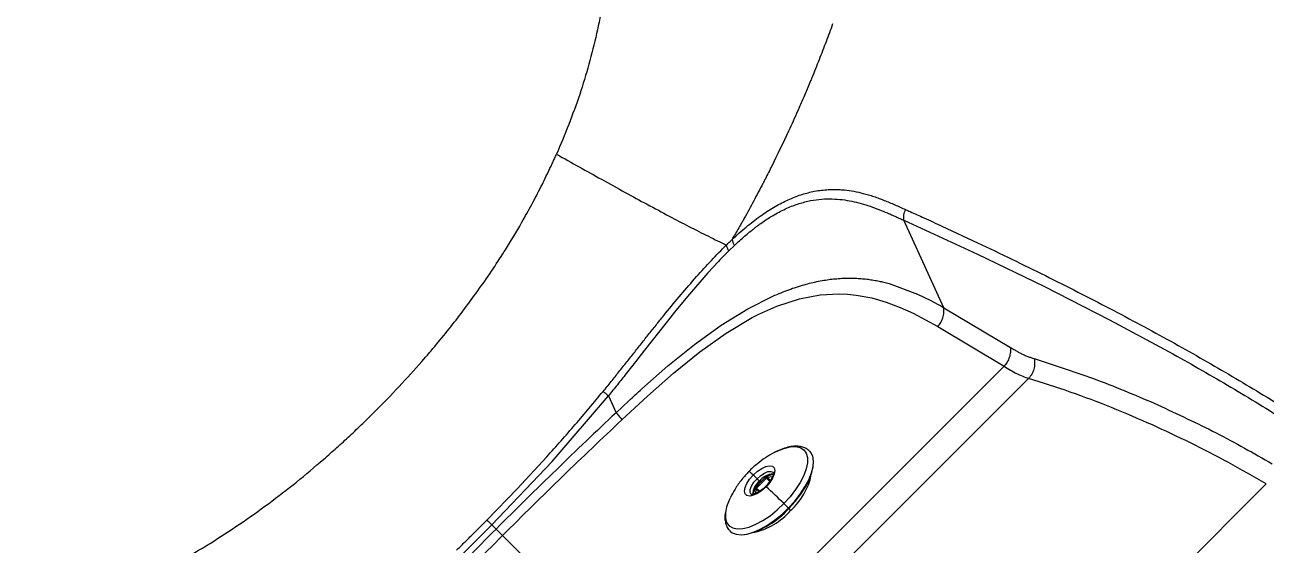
# Model space of a CAD drawing. Extents: x -51 to 27, y -13 to 136.
# Drawn here: x 9.69 to 20.95, y 20.73 to 25.45 of the extents above; entities that cross this region are included whole.
import ezdxf

# ---------------------------------------------------------------- set-up
doc = ezdxf.new("R2010")
doc.units = 0
doc.header["$MEASUREMENT"] = 0
doc.layers.add('GEOMETRY', color=2, linetype='Continuous', lineweight=25)

# ---------------------------------------------------------------- blocks, each defined once
blk = doc.blocks.new('2026 MONTERREY-BLOOM')
at = {"layer": 'GEOMETRY'}
for p, q in [((29.709, -60.833), (29.346, -60.039)), ((29.346, -60.039), (30.015, -60.348)), ((29.691, -60.093), (30.014, -60.243)), ((27.809, -60.267), (27.757, -60.318)), ((30.015, -60.348), (30.615, -60.638)), ((27.665, -60.412), (27.568, -60.517)), ((27.568, -60.517), (27.383, -60.731)), ((29.213, -60.614), (29.471, -60.71)), ((30.615, -60.638), (31.21, -60.942)), ((27.383, -60.731), (27.266, -60.873)), ((27.929, -60.844), (28.158, -60.728)), ((28.193, -60.82), (28.399, -60.753)), ((28.399, -60.753), (28.587, -60.717)), ((28.587, -60.717), (28.757, -60.707)), ((28.757, -60.707), (28.834, -60.71)), ((28.834, -60.71), (28.912, -60.718)), ((28.912, -60.718), (29.054, -60.744)), ((29.054, -60.744), (29.186, -60.783)), ((29.186, -60.783), (29.311, -60.83)), ((29.471, -60.71), (29.592, -60.769)), ((29.592, -60.769), (29.651, -60.801)), ((29.651, -60.801), (29.68, -60.817)), ((27.266, -60.873), (27.223, -60.927)), ((27.689, -60.992), (27.929, -60.844)), ((27.97, -60.923), (28.031, -60.892)), ((28.031, -60.892), (28.085, -60.866)), ((28.085, -60.866), (28.112, -60.854)), ((28.112, -60.854), (28.138, -60.843)), ((28.138, -60.843), (28.193, -60.82)), ((29.311, -60.83), (29.429, -60.884)), ((29.429, -60.884), (29.543, -60.943)), ((29.68, -60.817), (29.709, -60.833)), ((29.709, -60.833), (30.312, -61.193)), ((27.19, -60.969), (26.993, -61.219)), ((27.223, -60.927), (27.19, -60.969)), ((27.446, -61.167), (27.689, -60.992)), ((27.734, -61.063), (27.97, -60.923)), ((29.543, -60.943), (29.653, -61.004)), ((29.653, -61.004), (30.255, -61.365)), ((31.21, -60.942), (31.754, -61.234)), ((27.494, -61.234), (27.734, -61.063)), ((26.993, -61.219), (26.911, -61.325)), ((27.205, -61.362), (27.446, -61.167)), ((27.255, -61.427), (27.494, -61.234)), ((26.911, -61.325), (26.828, -61.431)), ((26.968, -61.57), (27.205, -61.362)), ((27.212, -64.408), (30.255, -61.365)), ((27.02, -61.635), (27.255, -61.427)), ((30.478, -61.475), (27.379, -64.574)), ((26.154, -62.229), (26.666, -61.632)), ((26.666, -61.632), (26.735, -61.786)), ((26.735, -61.786), (26.851, -61.678)), ((26.904, -61.742), (27.02, -61.635)), ((26.788, -61.85), (26.904, -61.742)), ((25.609, -62.805), (26.154, -62.229)), ((25.838, -62.477), (26.106, -62.187)), ((28.099, -62.379), (28.009, -62.471)), ((28.014, -62.385), (28.036, -62.407)), ((28.099, -62.379), (28.129, -62.41)), ((28.153, -62.367), (28.108, -62.374)), ((28.108, -62.374), (28.135, -62.401)), ((25.564, -62.76), (25.838, -62.477)), ((28.004, -62.48), (28, -62.52)), ((28.004, -62.48), (28.029, -62.505)), ((28.009, -62.471), (28.038, -62.499)), ((28.044, -62.416), (28.035, -62.407)), ((32.633, -62.432), (28.935, -66.13)), ((28.301, -62.656), (28.319, -62.674)), ((25.33, -63.082), (25.609, -62.805)), ((25.609, -62.805), (25.646, -62.842)), ((27.212, -64.408), (25.705, -62.901))]:
    blk.add_line(p, q, dxfattribs=at)
at = {"layer": 'GEOMETRY', "flags": 128}
for points in [[(28.191, -62.137), (28.197, -62.135), (28.258, -62.11), (28.314, -62.096), (28.364, -62.093), (28.406, -62.102), (28.439, -62.122), (28.461, -62.152), (28.473, -62.192), (28.473, -62.24), (28.461, -62.295), (28.439, -62.355), (28.406, -62.419), (28.364, -62.484), (28.314, -62.549), (28.258, -62.611)], [(28.299, -62.651), (28.356, -62.589), (28.406, -62.524), (28.449, -62.459), (28.484, -62.395), (28.509, -62.333), (28.523, -62.276), (28.527, -62.226), (28.52, -62.182), (28.503, -62.148), (28.492, -62.135)], [(27.979, -62.352), (28.017, -62.318), (28.056, -62.291), (28.094, -62.274), (28.127, -62.267), (28.153, -62.271), (28.17, -62.286), (28.176, -62.311), (28.17, -62.343), (28.154, -62.381), (28.129, -62.42), (28.096, -62.458)], [(28.302, -62.655), (28.361, -62.591), (28.412, -62.524), (28.456, -62.457), (28.489, -62.391), (28.512, -62.329), (28.524, -62.272), (28.524, -62.271)], [(28.096, -62.458), (28.058, -62.492), (28.019, -62.518), (27.981, -62.536), (27.948, -62.543), (27.922, -62.538), (27.905, -62.523), (27.899, -62.499), (27.905, -62.466), (27.921, -62.429), (27.946, -62.39), (27.979, -62.352)], [(27.96, -62.527), (27.952, -62.51), (27.953, -62.484), (27.965, -62.452), (27.986, -62.418), (28.014, -62.385)], [(28.014, -62.385), (28.047, -62.356), (28.081, -62.334), (28.113, -62.321), (28.14, -62.319), (28.159, -62.327), (28.16, -62.328)], [(27.772, -62.555), (27.761, -62.579), (27.738, -62.639), (27.727, -62.694), (27.727, -62.742), (27.738, -62.782), (27.761, -62.812), (27.793, -62.832), (27.835, -62.841), (27.885, -62.838), (27.942, -62.824), (28.003, -62.799), (28.067, -62.764), (28.132, -62.721), (28.197, -62.669), (28.258, -62.611)], [(27.771, -62.862), (27.788, -62.875), (27.825, -62.89), (27.87, -62.894), (27.923, -62.888), (27.981, -62.871), (28.043, -62.843), (28.108, -62.807), (28.173, -62.761), (28.238, -62.709), (28.299, -62.651)], [(28.299, -62.651), (28.3, -62.653), (28.301, -62.654), (28.302, -62.655), (28.303, -62.655), (28.303, -62.656), (28.303, -62.656), (28.303, -62.656), (28.302, -62.655)]]:
    blk.add_lwpolyline(points, dxfattribs=at)
at = {"layer": 'GEOMETRY'}
for centre, radius, start, end in [((27.813, -62.515), 0.233, 44.6481, 57.0479), ((27.131, -63.263), 1.245, 44.8115, 47.0381), ((28.179, -62.524), 0.185, 95.5285, 140.612), ((28.216, -62.565), 0.227, 104.0252, 139.0104), ((27.915, -62.225), 0.604, 312.0281, 348.2799), ((28.151, -62.544), 0.179, 130.2593, 174.7185), ((28.192, -62.58), 0.221, 131.8964, 166.2217), ((28.081, -62.471), 0.0196, 42.656, 56.4747), ((20.305, -70.867), 11.464, 46.0685, 47.1832), ((26.225, -64.726), 2.933, 45.0176, 46.1347), ((27.737, -62.155), 0.755, 282.7933, 318.5334), ((27.849, -62.264), 0.624, 282.1646, 318.8588)]:
    blk.add_arc(centre, radius, start, end, dxfattribs=at)
for points, knots in [([(36.859, -38.985), (36.859, -39.022), (36.859, -39.104), (36.859, -39.239), (36.859, -39.396), (36.859, -39.568), (36.859, -39.736), (36.859, -39.877), (36.859, -39.976), (36.859, -40.077), (36.859, -40.194), (36.859, -40.34), (36.859, -40.483), (36.859, -40.621), (36.859, -40.823), (36.859, -41.098), (36.859, -41.453), (36.859, -41.82), (36.858, -42.212), (36.858, -42.618), (36.857, -43.039), (36.855, -43.462), (36.854, -43.893), (36.852, -44.335), (36.849, -45.064), (36.843, -46.07), (36.836, -47.022), (36.831, -47.633), (36.828, -47.913), (36.826, -48.213), (36.822, -48.535), (36.819, -48.88), (36.815, -49.226), (36.807, -49.906), (36.793, -50.909), (36.772, -52.226), (36.748, -53.511), (36.723, -54.715), (36.695, -55.842), (36.674, -56.641), (36.659, -57.171), (36.651, -57.441), (36.643, -57.709), (36.634, -57.975), (36.626, -58.239), (36.607, -58.826), (36.576, -59.723), (36.54, -60.635), (36.515, -61.236), (36.502, -61.54), (36.489, -61.84), (36.474, -62.155), (36.458, -62.501), (36.434, -63.003), (36.402, -63.633), (36.361, -64.364), (36.324, -64.988), (36.291, -65.509), (36.264, -65.92), (36.245, -66.194), (36.235, -66.339), (36.232, -66.374), (36.23, -66.409), (36.227, -66.443), (36.224, -66.478), (36.222, -66.512), (36.219, -66.547), (36.202, -66.781), (36.169, -67.208), (36.117, -67.82), (36.064, -68.396), (36.011, -68.934), (35.958, -69.431), (35.907, -69.882), (35.858, -70.263), (35.795, -70.569), (35.731, -70.824), (35.665, -71.043), (35.608, -71.209), (35.566, -71.323), (35.532, -71.409), (35.497, -71.495), (35.461, -71.58), (35.423, -71.664), (35.351, -71.817), (35.28, -71.955), (35.211, -72.079), (35.186, -72.123), (35.158, -72.17), (35.119, -72.236), (34.999, -72.43), (34.784, -72.739), (34.483, -73.096), (34.184, -73.398), (33.895, -73.652), (33.59, -73.886), (33.269, -74.098), (32.934, -74.287), (32.564, -74.465), (32.157, -74.623), (31.712, -74.754), (31.259, -74.849), (30.8, -74.902), (30.344, -74.954), (29.886, -75.002), (29.441, -75.046), (29.006, -75.087), (28.583, -75.124), (28.161, -75.158), (27.739, -75.191), (27.315, -75.223), (26.731, -75.263), (25.992, -75.311), (25.095, -75.363), (24.191, -75.41), (23.309, -75.453), (22.377, -75.495), (21.391, -75.536), (20.304, -75.576), (19.184, -75.614), (18.079, -75.647), (16.991, -75.677), (16.207, -75.696), (15.689, -75.708), (15.444, -75.713), (15.198, -75.719), (14.951, -75.724), (14.703, -75.729), (14.453, -75.734), (13.759, -75.748), (12.604, -75.768), (11.388, -75.786), (10.554, -75.796), (10.116, -75.801), (9.68, -75.806), (9.248, -75.81), (8.828, -75.814), (8.28, -75.819), (7.585, -75.825), (6.735, -75.83), (5.853, -75.835), (4.966, -75.839), (3.975, -75.842), (2.91, -75.844), (1.754, -75.846), (0.609, -75.847), (-0.455, -75.847), (-1.44, -75.846), (-2.343, -75.845), (-3.238, -75.843), (-3.829, -75.842), (-4.118, -75.841)], [0, 0, 0, 0, 0.0015205, 0.0033457, 0.0054756, 0.007915, 0.0103829, 0.0122963, 0.0136552, 0.0144139, 0.0164289, 0.0184285, 0.0203659, 0.0222411, 0.0240541, 0.0286038, 0.0334271, 0.0385312, 0.0435423, 0.0493867, 0.0550992, 0.0606799, 0.0666233, 0.0726617, 0.0786535, 0.0963497, 0.113627, 0.1174481, 0.121248, 0.1250268, 0.1296573, 0.1343866, 0.1390883, 0.1437626, 0.1620811, 0.1799649, 0.1974138, 0.2144282, 0.2290414, 0.2433183, 0.2470019, 0.2506624, 0.2542999, 0.2579143, 0.2615057, 0.265074, 0.2818429, 0.2980744, 0.3022367, 0.3063621, 0.3104507, 0.3145025, 0.3191882, 0.3245637, 0.3349686, 0.3449124, 0.3543951, 0.3604013, 0.3662067, 0.3711496, 0.3716267, 0.3721023, 0.3725764, 0.3730489, 0.37352, 0.3739896, 0.3744577, 0.3749243, 0.3835541, 0.3918977, 0.3999554, 0.4071383, 0.4139151, 0.4202961, 0.4256539, 0.4295637, 0.4329884, 0.436386, 0.4388658, 0.4401192, 0.4413721, 0.4426249, 0.443878, 0.4451317, 0.4463864, 0.4507691, 0.4514578, 0.4521466, 0.4528356, 0.4537108, 0.455254, 0.4621392, 0.4690242, 0.4742408, 0.4794587, 0.4846756, 0.4898923, 0.4951112, 0.5003286, 0.5066101, 0.5128922, 0.519174, 0.5254609, 0.5317008, 0.5378835, 0.5442016, 0.5499516, 0.55566, 0.5615042, 0.5671845, 0.5729289, 0.5788098, 0.5910574, 0.6030653, 0.6154142, 0.6279319, 0.6390692, 0.6533928, 0.6681633, 0.6833808, 0.6990455, 0.7132005, 0.7277021, 0.7310052, 0.7343258, 0.7376638, 0.7410194, 0.7443924, 0.7477829, 0.7511908, 0.7726989, 0.7948379, 0.8007406, 0.8066865, 0.8126757, 0.8184869, 0.8242755, 0.829799, 0.8408264, 0.8525895, 0.8644161, 0.8767764, 0.8887042, 0.904785, 0.9201624, 0.9358208, 0.9514061, 0.963534, 0.9759348, 0.9882033, 1, 1, 1, 1]), ([(36.643, -38.985), (36.643, -39.828), (36.644, -41.551), (36.638, -44.154), (36.623, -46.796), (36.598, -49.436), (36.56, -52.073), (36.508, -54.709), (36.443, -57.234), (36.364, -59.65), (36.27, -61.957), (36.155, -64.262), (36.031, -66.228), (35.9, -67.852), (35.802, -68.877), (35.716, -69.638), (35.663, -70.134), (35.567, -70.618), (35.44, -71.049), (35.293, -71.432), (35.137, -71.768), (34.958, -72.092), (34.757, -72.403), (34.535, -72.7), (34.293, -72.981), (34.032, -73.244), (33.754, -73.488), (33.46, -73.713), (33.15, -73.917), (32.828, -74.099), (32.47, -74.269), (32.078, -74.421), (31.65, -74.547), (31.21, -74.637), (30.76, -74.689), (30.304, -74.741), (29.845, -74.789), (29.117, -74.861), (28.118, -74.947), (26.517, -75.064), (24.581, -75.177), (22.165, -75.291), (19.603, -75.387), (16.893, -75.466), (14.119, -75.527), (11.282, -75.573), (9.295, -75.594), (8.222, -75.603), (8.062, -75.605), (7.902, -75.606), (7.75, -75.607), (7.619, -75.608), (7.509, -75.609), (7.406, -75.61), (7.287, -75.61), (6.823, -75.614), (5.731, -75.62), (3.332, -75.628), (-0.049, -75.632), (-2.762, -75.627), (-4.118, -75.625)], [0, 0, 0, 0, 0.034488, 0.070526, 0.106569, 0.142591, 0.178588, 0.214528, 0.250471, 0.281965, 0.313469, 0.344975, 0.376447, 0.394063, 0.411668, 0.418581, 0.425411, 0.432079, 0.438744, 0.443794, 0.448844, 0.453894, 0.458943, 0.463993, 0.469043, 0.474092, 0.479142, 0.484192, 0.489242, 0.494293, 0.499343, 0.505424, 0.511505, 0.517586, 0.523766, 0.530042, 0.536349, 0.542658, 0.560012, 0.577374, 0.608371, 0.639386, 0.67635, 0.71332, 0.75032, 0.789907, 0.829466, 0.831649, 0.833831, 0.836013, 0.838185, 0.84005, 0.841408, 0.842657, 0.844259, 0.846315, 0.861623, 0.88897, 0.944497, 1, 1, 1, 1]), ([(26.655, -57.787), (26.642, -57.88), (26.618, -58.067), (26.579, -58.252), (26.559, -58.345)], [0, 0, 0, 0, 0.4974199, 1, 1, 1, 1]), ([(28.7, -58.257), (28.68, -58.311), (28.64, -58.42), (28.598, -58.528), (28.577, -58.582)], [0, 0, 0, 0, 0.496538, 1, 1, 1, 1]), ([(26.559, -58.345), (26.537, -58.438), (26.492, -58.624), (26.434, -58.807), (26.405, -58.898)], [0, 0, 0, 0, 0.499461, 1, 1, 1, 1]), ([(28.577, -58.582), (28.555, -58.637), (28.534, -58.692), (28.51, -58.75), (28.504, -58.764), (28.482, -58.818), (28.461, -58.868), (28.444, -58.907)], [0, 0, 0, 0, 0.499999, 0.504428, 0.539196, 0.635659, 1, 1, 1, 1]), ([(26.405, -58.898), (26.373, -58.989), (26.309, -59.172), (26.233, -59.35), (26.195, -59.439)], [0, 0, 0, 0, 0.498628, 1, 1, 1, 1]), ([(28.444, -58.907), (28.428, -58.943), (28.408, -58.99), (28.36, -59.098), (28.28, -59.277), (28.199, -59.442), (28.147, -59.547)], [0, 0, 0, 0, 0.167103, 0.219045, 0.500007, 1, 1, 1, 1]), ([(26.177, -59.478), (26.18, -59.472), (26.186, -59.459), (26.192, -59.445), (26.195, -59.439)], [0, 0, 0, 0, 0.499886, 1, 1, 1, 1]), ([(26.195, -59.439), (26.264, -59.478), (26.402, -59.555), (26.536, -59.63), (26.602, -59.667)], [0, 0, 0, 0, 0.502976, 1, 1, 1, 1]), ([(26.122, -59.597), (26.128, -59.584), (26.14, -59.558), (26.153, -59.531), (26.159, -59.518)], [0, 0, 0, 0, 0.49983, 1, 1, 1, 1]), ([(26.159, -59.518), (26.162, -59.511), (26.168, -59.498), (26.174, -59.485), (26.177, -59.478)], [0, 0, 0, 0, 0.499883, 1, 1, 1, 1]), ([(28.147, -59.547), (28.128, -59.586), (28.104, -59.634), (28.077, -59.686), (28.07, -59.7), (28.04, -59.757), (27.984, -59.864), (27.924, -59.974), (27.886, -60.043), (27.857, -60.094), (27.831, -60.14), (27.81, -60.175)], [0, 0, 0, 0, 0.180147, 0.228861, 0.242878, 0.250001, 0.5, 0.749999, 0.778593, 0.829785, 1, 1, 1, 1]), ([(26.043, -59.757), (26.057, -59.73), (26.083, -59.677), (26.109, -59.624), (26.122, -59.597)], [0, 0, 0, 0, 0.499933, 1, 1, 1, 1]), ([(26.602, -59.667), (26.675, -59.707), (26.82, -59.787), (26.951, -59.859), (27.016, -59.894)], [0, 0, 0, 0, 0.504479, 1, 1, 1, 1]), ([(25.87, -60.076), (25.9, -60.023), (25.96, -59.918), (26.016, -59.81), (26.043, -59.757)], [0, 0, 0, 0, 0.5, 1, 1, 1, 1]), ([(28.283, -59.859), (28.321, -59.842), (28.398, -59.809), (28.469, -59.791), (28.505, -59.782)], [0, 0, 0, 0, 0.499979, 1, 1, 1, 1]), ([(28.505, -59.782), (28.526, -59.778), (28.568, -59.769), (28.609, -59.765), (28.629, -59.763)], [0, 0, 0, 0, 0.4999994, 1, 1, 1, 1]), ([(28.705, -59.759), (28.722, -59.759), (28.756, -59.76), (28.789, -59.762), (28.806, -59.764)], [0, 0, 0, 0, 0.5, 1, 1, 1, 1]), ([(28.806, -59.764), (28.835, -59.768), (28.894, -59.775), (28.95, -59.788), (28.978, -59.795)], [0, 0, 0, 0, 0.499999, 1, 1, 1, 1]), ([(27.016, -59.894), (27.085, -59.931), (27.223, -60.005), (27.338, -60.065), (27.396, -60.095)], [0, 0, 0, 0, 0.498647, 1, 1, 1, 1]), ([(28.164, -59.922), (28.184, -59.911), (28.224, -59.888), (28.263, -59.869), (28.283, -59.859)], [0, 0, 0, 0, 0.5, 1, 1, 1, 1]), ([(28.285, -59.93), (28.303, -59.922), (28.341, -59.906), (28.377, -59.894), (28.395, -59.888)], [0, 0, 0, 0, 0.50068, 1, 1, 1, 1]), ([(28.395, -59.888), (28.413, -59.883), (28.448, -59.872), (28.483, -59.865), (28.5, -59.861)], [0, 0, 0, 0, 0.500716, 1, 1, 1, 1]), ([(28.5, -59.861), (28.534, -59.856), (28.602, -59.845), (28.664, -59.845), (28.696, -59.845)], [0, 0, 0, 0, 0.500968, 1, 1, 1, 1]), ([(28.696, -59.845), (28.727, -59.847), (28.788, -59.85), (28.846, -59.861), (28.875, -59.866)], [0, 0, 0, 0, 0.501012, 1, 1, 1, 1]), ([(28.875, -59.866), (28.903, -59.873), (28.96, -59.886), (29.013, -59.904), (29.04, -59.912)], [0, 0, 0, 0, 0.500497, 1, 1, 1, 1]), ([(29.265, -59.899), (29.281, -59.906), (29.313, -59.92), (29.345, -59.935), (29.361, -59.942)], [0, 0, 0, 0, 0.500857, 1, 1, 1, 1]), ([(27.916, -60.101), (27.937, -60.083), (27.979, -60.049), (28.02, -60.018), (28.041, -60.003)], [0, 0, 0, 0, 0.5, 1, 1, 1, 1]), ([(28.041, -60.003), (28.062, -59.989), (28.103, -59.959), (28.144, -59.935), (28.164, -59.922)], [0, 0, 0, 0, 0.5, 1, 1, 1, 1]), ([(28.082, -60.044), (28.097, -60.034), (28.126, -60.015), (28.156, -59.998), (28.17, -59.989)], [0, 0, 0, 0, 0.5000147, 1, 1, 1, 1]), ([(28.17, -59.989), (28.189, -59.978), (28.228, -59.956), (28.266, -59.939), (28.285, -59.93)], [0, 0, 0, 0, 0.500513, 1, 1, 1, 1]), ([(29.04, -59.912), (29.067, -59.922), (29.12, -59.941), (29.171, -59.962), (29.197, -59.973)], [0, 0, 0, 0, 0.50011, 1, 1, 1, 1]), ([(29.197, -59.973), (29.209, -59.978), (29.235, -59.989), (29.26, -60.001), (29.272, -60.006)], [0, 0, 0, 0, 0.499903, 1, 1, 1, 1]), ([(29.272, -60.006), (29.285, -60.012), (29.31, -60.023), (29.334, -60.034), (29.346, -60.039)], [0, 0, 0, 0, 0.517363, 1, 1, 1, 1]), ([(29.346, -60.039), (29.345, -60.023), (29.343, -59.99), (29.355, -59.958), (29.361, -59.942)], [0, 0, 0, 0, 0.5, 1, 1, 1, 1]), ([(29.361, -59.942), (29.368, -59.945), (29.382, -59.951), (29.396, -59.957), (29.403, -59.961)], [0, 0, 0, 0, 0.499991, 1, 1, 1, 1]), ([(29.403, -59.961), (29.424, -59.97), (29.465, -59.989), (29.507, -60.008), (29.527, -60.017)], [0, 0, 0, 0, 0.500604, 1, 1, 1, 1]), ([(29.527, -60.017), (29.555, -60.03), (29.61, -60.055), (29.664, -60.08), (29.691, -60.093)], [0, 0, 0, 0, 0.498268, 1, 1, 1, 1]), ([(27.396, -60.095), (27.456, -60.126), (27.578, -60.187), (27.682, -60.239), (27.735, -60.264)], [0, 0, 0, 0, 0.495478, 1, 1, 1, 1]), ([(27.789, -60.213), (27.81, -60.193), (27.852, -60.154), (27.894, -60.118), (27.916, -60.101)], [0, 0, 0, 0, 0.5, 1, 1, 1, 1]), ([(27.901, -60.184), (27.916, -60.171), (27.931, -60.158), (27.947, -60.145), (27.949, -60.144), (27.957, -60.138), (27.972, -60.126), (27.985, -60.116), (27.992, -60.11)], [0, 0, 0, 0, 0.499988, 0.5022, 0.519567, 0.567763, 0.749996, 1, 1, 1, 1]), ([(27.992, -60.11), (28, -60.104), (28.012, -60.094), (28.027, -60.083), (28.05, -60.067), (28.067, -60.055), (28.082, -60.044)], [0, 0, 0, 0, 0.250004, 0.414669, 0.500012, 1, 1, 1, 1]), ([(27.735, -60.264), (27.744, -60.256), (27.762, -60.238), (27.78, -60.221), (27.789, -60.213)], [0, 0, 0, 0, 0.5, 1, 1, 1, 1]), ([(27.789, -60.213), (27.792, -60.206), (27.8, -60.194), (27.807, -60.182), (27.81, -60.175)], [0, 0, 0, 0, 0.500064, 1, 1, 1, 1]), ([(27.809, -60.267), (27.824, -60.253), (27.855, -60.224), (27.885, -60.198), (27.901, -60.184)], [0, 0, 0, 0, 0.49998, 1, 1, 1, 1]), ([(25.482, -60.679), (25.523, -60.62), (25.606, -60.503), (25.683, -60.383), (25.721, -60.322)], [0, 0, 0, 0, 0.5, 1, 1, 1, 1]), ([(27.465, -60.551), (27.51, -60.501), (27.599, -60.401), (27.69, -60.31), (27.735, -60.264)], [0, 0, 0, 0, 0.500027, 1, 1, 1, 1]), ([(27.757, -60.317), (27.742, -60.333), (27.711, -60.363), (27.68, -60.395), (27.665, -60.412)], [0, 0, 0, 0, 0.494724, 1, 1, 1, 1]), ([(27.185, -60.882), (27.231, -60.826), (27.324, -60.713), (27.418, -60.605), (27.465, -60.551)], [0, 0, 0, 0, 0.500003, 1, 1, 1, 1]), ([(28.572, -60.593), (28.593, -60.589), (28.634, -60.581), (28.694, -60.573), (28.753, -60.568), (28.81, -60.564), (28.866, -60.564), (28.901, -60.565), (28.919, -60.566)], [0, 0, 0, 0, 0.169594, 0.32863, 0.500001, 0.669118, 0.830456, 1, 1, 1, 1]), ([(28.919, -60.566), (28.937, -60.567), (28.971, -60.569), (29.022, -60.575), (29.072, -60.582), (29.119, -60.591), (29.166, -60.602), (29.196, -60.61), (29.213, -60.614)], [0, 0, 0, 0, 0.169394, 0.328607, 0.499998, 0.668861, 0.8182, 1, 1, 1, 1]), ([(30.63, -60.542), (30.827, -60.641), (31.222, -60.84), (31.585, -61.038), (31.767, -61.137)], [0, 0, 0, 0, 0.499999, 1, 1, 1, 1]), ([(25.236, -61.006), (25.278, -60.952), (25.362, -60.844), (25.442, -60.734), (25.482, -60.679)], [0, 0, 0, 0, 0.5, 1, 1, 1, 1]), ([(28.158, -60.728), (28.183, -60.717), (28.232, -60.697), (28.303, -60.668), (28.373, -60.645), (28.441, -60.624), (28.508, -60.607), (28.55, -60.597), (28.572, -60.593)], [0, 0, 0, 0, 0.1697434, 0.3281904, 0.5000012, 0.6705048, 0.8302978, 1, 1, 1, 1]), ([(29.653, -61.004), (29.663, -60.992), (29.683, -60.968), (29.701, -60.924), (29.711, -60.878), (29.71, -60.848), (29.709, -60.833)], [0, 0, 0, 0, 0.250002, 0.5, 0.750004, 1, 1, 1, 1]), ([(24.974, -61.32), (25.018, -61.269), (25.107, -61.165), (25.193, -61.059), (25.236, -61.006)], [0, 0, 0, 0, 0.5, 1, 1, 1, 1]), ([(31.767, -61.137), (31.944, -61.237), (32.3, -61.437), (32.63, -61.639), (32.796, -61.74)], [0, 0, 0, 0, 0.499483, 1, 1, 1, 1]), ([(30.312, -61.193), (30.313, -61.208), (30.314, -61.238), (30.304, -61.284), (30.285, -61.328), (30.265, -61.353), (30.255, -61.365)], [0, 0, 0, 0, 0.2500012, 0.4999996, 0.7500068, 1, 1, 1, 1]), ([(30.312, -61.193), (30.322, -61.199), (30.344, -61.212), (30.375, -61.23), (30.406, -61.247), (30.438, -61.262), (30.469, -61.275), (30.499, -61.286), (30.518, -61.292), (30.529, -61.295)], [0, 0, 0, 0, 0.1445758, 0.2835943, 0.4250366, 0.5747815, 0.7162968, 0.8553762, 1, 1, 1, 1]), ([(31.754, -61.234), (31.932, -61.334), (32.288, -61.535), (32.618, -61.738), (32.783, -61.84)], [0, 0, 0, 0, 0.49949, 1, 1, 1, 1]), ([(24.553, -61.77), (24.625, -61.697), (24.769, -61.55), (24.905, -61.397), (24.974, -61.32)], [0, 0, 0, 0, 0.5, 1, 1, 1, 1]), ([(30.255, -61.365), (30.293, -61.388), (30.37, -61.435), (30.442, -61.462), (30.478, -61.475)], [0, 0, 0, 0, 0.496913, 1, 1, 1, 1]), ([(30.529, -61.295), (30.53, -61.311), (30.534, -61.343), (30.526, -61.391), (30.508, -61.437), (30.488, -61.462), (30.478, -61.475)], [0, 0, 0, 0, 0.249997, 0.5, 0.749999, 1, 1, 1, 1]), ([(30.529, -61.295), (30.722, -61.358), (31.109, -61.482), (31.47, -61.637), (31.65, -61.715)], [0, 0, 0, 0, 0.498658, 1, 1, 1, 1]), ([(26.617, -61.593), (26.642, -61.564), (26.69, -61.504), (26.738, -61.444), (26.761, -61.415)], [0, 0, 0, 0, 0.500173, 1, 1, 1, 1]), ([(26.828, -61.431), (26.801, -61.464), (26.748, -61.532), (26.693, -61.599), (26.666, -61.632)], [0, 0, 0, 0, 0.498893, 1, 1, 1, 1]), ([(31.6, -61.897), (31.478, -61.844), (31.235, -61.738), (30.861, -61.597), (30.605, -61.515), (30.478, -61.475)], [0, 0, 0, 0, 0.341211, 0.674515, 1, 1, 1, 1]), ([(36.225, -61.543), (36.196, -62.167), (36.139, -63.415), (36.032, -65.286), (35.914, -66.998), (35.772, -68.552), (35.667, -69.638), (35.553, -70.41), (35.437, -70.864), (35.283, -71.307), (35.089, -71.735), (34.859, -72.143), (34.594, -72.53), (34.296, -72.892), (33.967, -73.226), (33.609, -73.53), (33.226, -73.801), (32.821, -74.038), (32.396, -74.237), (31.955, -74.398), (31.502, -74.521), (31.033, -74.601), (30.557, -74.651), (30.081, -74.704), (29.146, -74.799), (27.748, -74.919), (25.881, -75.044), (24.635, -75.109), (24.013, -75.142)], [0, 0, 0, 0, 0.083331, 0.166589, 0.249767, 0.312162, 0.374551, 0.39527, 0.416087, 0.436907, 0.457721, 0.478532, 0.499343, 0.520158, 0.54098, 0.561805, 0.582632, 0.603461, 0.624291, 0.645118, 0.665943, 0.686771, 0.708478, 0.729771, 0.750567, 0.833744, 0.916911, 1, 1, 1, 1]), ([(26.106, -62.187), (26.193, -62.09), (26.367, -61.895), (26.534, -61.694), (26.617, -61.593)], [0, 0, 0, 0, 0.500005, 1, 1, 1, 1]), ([(26.617, -61.593), (26.624, -61.598), (26.637, -61.609), (26.656, -61.624), (26.666, -61.632)], [0, 0, 0, 0, 0.5, 1, 1, 1, 1]), ([(26.851, -61.678), (26.87, -61.66), (26.909, -61.624), (26.948, -61.588), (26.968, -61.57)], [0, 0, 0, 0, 0.499269, 1, 1, 1, 1]), ([(26.735, -61.786), (26.554, -61.957), (26.187, -62.305), (25.828, -62.662), (25.646, -62.842)], [0, 0, 0, 0, 0.494138, 1, 1, 1, 1]), ([(26.735, -61.786), (26.747, -61.798), (26.769, -61.825), (26.782, -61.841), (26.788, -61.85)], [0, 0, 0, 0, 0.4999998, 1, 1, 1, 1]), ([(31.65, -61.715), (31.829, -61.798), (32.186, -61.964), (32.519, -62.154), (32.687, -62.25)], [0, 0, 0, 0, 0.499101, 1, 1, 1, 1]), ([(26.788, -61.85), (26.608, -62.021), (26.243, -62.366), (25.886, -62.721), (25.705, -62.901)], [0, 0, 0, 0, 0.494005, 1, 1, 1, 1]), ([(32.633, -62.432), (32.519, -62.367), (32.295, -62.238), (31.951, -62.059), (31.716, -61.951), (31.6, -61.897)], [0, 0, 0, 0, 0.341508, 0.674822, 1, 1, 1, 1]), ([(24.083, -62.208), (24.123, -62.173), (24.203, -62.103), (24.281, -62.031), (24.32, -61.995)], [0, 0, 0, 0, 0.5, 1, 1, 1, 1]), ([(28.191, -62.138), (28.183, -62.142), (28.148, -62.158), (28.088, -62.195), (28.013, -62.252), (27.963, -62.294), (27.941, -62.319), (27.94, -62.32)], [0, 0, 0, 0, 0.086465, 0.375674, 0.678597, 0.989969, 1, 1, 1, 1]), ([(28.49, -62.136), (28.486, -62.131), (28.471, -62.116), (28.439, -62.1), (28.396, -62.09), (28.347, -62.089), (28.293, -62.098), (28.233, -62.118), (28.192, -62.135), (28.17, -62.148), (28.17, -62.148)], [0, 0, 0, 0, 0.064639, 0.204895, 0.346691, 0.497454, 0.659348, 0.828037, 0.997223, 1, 1, 1, 1]), ([(23.581, -62.612), (23.667, -62.547), (23.838, -62.418), (24.001, -62.278), (24.083, -62.208)], [0, 0, 0, 0, 0.499998, 1, 1, 1, 1]), ([(27.94, -62.32), (27.918, -62.344), (27.872, -62.394), (27.816, -62.473), (27.786, -62.529), (27.773, -62.554)], [0, 0, 0, 0, 0.336592, 0.703279, 1, 1, 1, 1]), ([(28.16, -62.328), (28.16, -62.328), (28.16, -62.327), (28.161, -62.33), (28.161, -62.346), (28.153, -62.37), (28.137, -62.4), (28.116, -62.429), (28.099, -62.447), (28.092, -62.455)], [0, 0, 0, 0, 0.025451, 0.188251, 0.344777, 0.511835, 0.684528, 0.864053, 1, 1, 1, 1]), ([(28.092, -62.455), (28.087, -62.46), (28.072, -62.475), (28.044, -62.497), (28.012, -62.516), (27.984, -62.527), (27.965, -62.529), (27.96, -62.527), (27.96, -62.527), (27.96, -62.527)], [0, 0, 0, 0, 0.093006, 0.272182, 0.449522, 0.621967, 0.787247, 0.948416, 1, 1, 1, 1]), ([(27.797, -62.51), (27.792, -62.519), (27.783, -62.532), (27.777, -62.546), (27.775, -62.551)], [0, 0, 0, 0, 0.640657, 1, 1, 1, 1]), ([(23.052, -62.972), (23.142, -62.915), (23.322, -62.801), (23.495, -62.675), (23.581, -62.612)], [0, 0, 0, 0, 0.499999, 1, 1, 1, 1]), ([(27.728, -62.685), (27.726, -62.695), (27.721, -62.724), (27.723, -62.765), (27.734, -62.809), (27.751, -62.842), (27.767, -62.856), (27.773, -62.862)], [0, 0, 0, 0, 0.155592, 0.409457, 0.645242, 0.8684, 1, 1, 1, 1]), ([(25.427, -62.897), (25.45, -62.874), (25.496, -62.829), (25.541, -62.783), (25.564, -62.76)], [0, 0, 0, 0, 0.500567, 1, 1, 1, 1]), ([(25.564, -62.76), (25.57, -62.766), (25.582, -62.778), (25.6, -62.796), (25.609, -62.805)], [0, 0, 0, 0, 0.5, 1, 1, 1, 1]), ([(25.646, -62.842), (25.466, -63.024), (25.109, -63.383), (24.762, -63.75), (24.59, -63.931)], [0, 0, 0, 0, 0.506035, 1, 1, 1, 1]), ([(24.654, -63.984), (24.825, -63.804), (25.171, -63.439), (25.525, -63.082), (25.705, -62.901)], [0, 0, 0, 0, 0.493831, 1, 1, 1, 1]), ([(25.289, -63.034), (25.312, -63.011), (25.358, -62.966), (25.404, -62.92), (25.427, -62.897)], [0, 0, 0, 0, 0.500439, 1, 1, 1, 1]), ([(25.705, -62.901), (25.698, -62.893), (25.683, -62.879), (25.659, -62.854), (25.646, -62.842)], [0, 0, 0, 0, 0.5, 1, 1, 1, 1]), ([(22.772, -63.136), (22.819, -63.11), (22.913, -63.057), (23.006, -63), (23.052, -62.972)], [0, 0, 0, 0, 0.5, 1, 1, 1, 1])]:
    blk.add_open_spline(points, degree=3, knots=knots, dxfattribs=at)
for points in [[(28.629, -59.763), (28.642, -59.762), (28.668, -59.76), (28.693, -59.759), (28.705, -59.759)], [(28.978, -59.795), (28.994, -59.8), (29.026, -59.808), (29.057, -59.818), (29.072, -59.823)], [(29.072, -59.823), (29.088, -59.829), (29.121, -59.84), (29.152, -59.852), (29.168, -59.859)], [(29.168, -59.859), (29.185, -59.865), (29.217, -59.878), (29.249, -59.892), (29.265, -59.899)], [(25.721, -60.322), (25.747, -60.282), (25.798, -60.2), (25.846, -60.118), (25.87, -60.076)], [(27.789, -60.213), (27.791, -60.221), (27.794, -60.238), (27.804, -60.258), (27.809, -60.267)], [(30.014, -60.243), (30.119, -60.293), (30.328, -60.393), (30.53, -60.493), (30.63, -60.542)], [(27.735, -60.264), (27.737, -60.273), (27.741, -60.289), (27.752, -60.308), (27.757, -60.318)], [(27.045, -61.057), (27.068, -61.028), (27.115, -60.969), (27.162, -60.911), (27.185, -60.882)], [(26.904, -61.235), (26.927, -61.206), (26.974, -61.146), (27.021, -61.087), (27.045, -61.057)], [(26.761, -61.415), (26.785, -61.385), (26.833, -61.325), (26.88, -61.265), (26.904, -61.235)], [(24.32, -61.995), (24.359, -61.958), (24.438, -61.884), (24.514, -61.808), (24.553, -61.77)], [(28.099, -62.379), (28.1, -62.379), (28.101, -62.377), (28.104, -62.376), (28.106, -62.374), (28.107, -62.374), (28.108, -62.374)], [(28.004, -62.48), (28.004, -62.479), (28.004, -62.478), (28.006, -62.475), (28.007, -62.473), (28.009, -62.471), (28.009, -62.471)]]:
    blk.add_open_spline(points, degree=3, dxfattribs=at)

msp = doc.modelspace()

# ---------------------------------------------------------------- block references
msp.add_blockref('2026 MONTERREY-BLOOM', (-11.682, 83.714))

doc.saveas('drawing.dxf')
